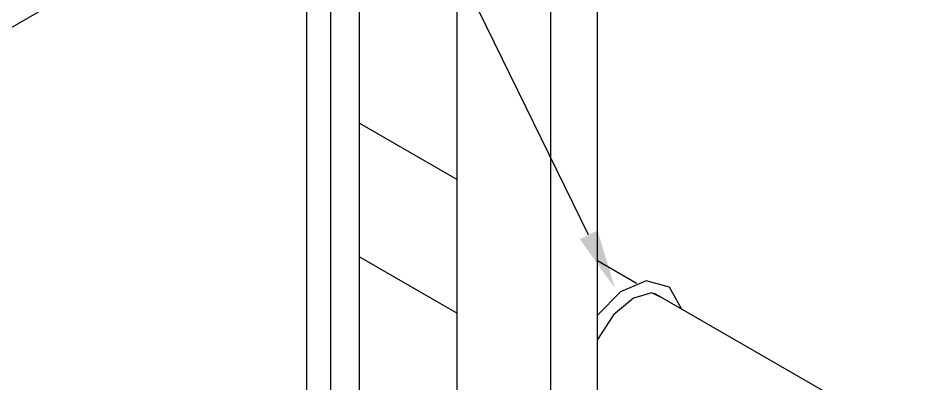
# Model space of a CAD drawing. Header units: inches. Extents: x 0.3 to 33.8, y 15.5 to 37.1.
# Drawn here: x 24.497 to 27.226, y 28.482 to 29.592 of the extents above; entities that cross this region are included whole.
import ezdxf

# ---------------------------------------------------------------- set-up
doc = ezdxf.new("R2010")
doc.units = ezdxf.units.IN
doc.header["$MEASUREMENT"] = 0

# ---------------------------------------------------------------- blocks, each defined once
blk = doc.blocks.new('60298_1')
at = {"transparency": 33554687}
blk.add_hatch(color=21, dxfattribs=at).paths.add_polyline_path([(26.2523, 28.9481), (26.3046, 28.773), (26.1984, 28.9216)])
at = {"color": 21, "transparency": 33554687}
blk.add_lwpolyline([(26.2253, 28.9343), (24.2727, 32.922), (24.0925, 32.922)], dxfattribs=at)
at = {"transparency": 33554687}
for points in [[(26.2521, 27.5189), (26.2521, 31.1916), (26.1106, 31.1095)], [(26.1106, 27.4306), (26.1106, 31.1095)], [(25.8271, 27.8633), (25.8271, 30.575)], [(25.5312, 27.2297), (25.5312, 30.1722)], [(25.4429, 30.121), (25.4429, 26.9183)], [(25.3716, 30.0803), (23.071, 28.7515)], [(25.3716, 26.8062), (25.3716, 30.0803)], [(25.5312, 29.2726), (25.8271, 29.1017)], [(25.5312, 28.8682), (25.8271, 28.6973)], [(26.2521, 28.8564), (26.3704, 28.7882)], [(26.5067, 28.7097), (26.47, 28.7763), (26.3993, 28.7949), (26.3213, 28.7619), (26.2521, 28.6911)], [(26.453, 28.7407), (26.4163, 28.7582), (26.3616, 28.7428), (26.3007, 28.6921), (26.2521, 28.6168)], [(26.4241, 28.7572), (27.2261, 28.2945)]]:
    blk.add_lwpolyline(points, dxfattribs=at)

msp = doc.modelspace()

# ---------------------------------------------------------------- block references
msp.add_blockref('60298_1', (0, 0))

doc.saveas('drawing.dxf')
